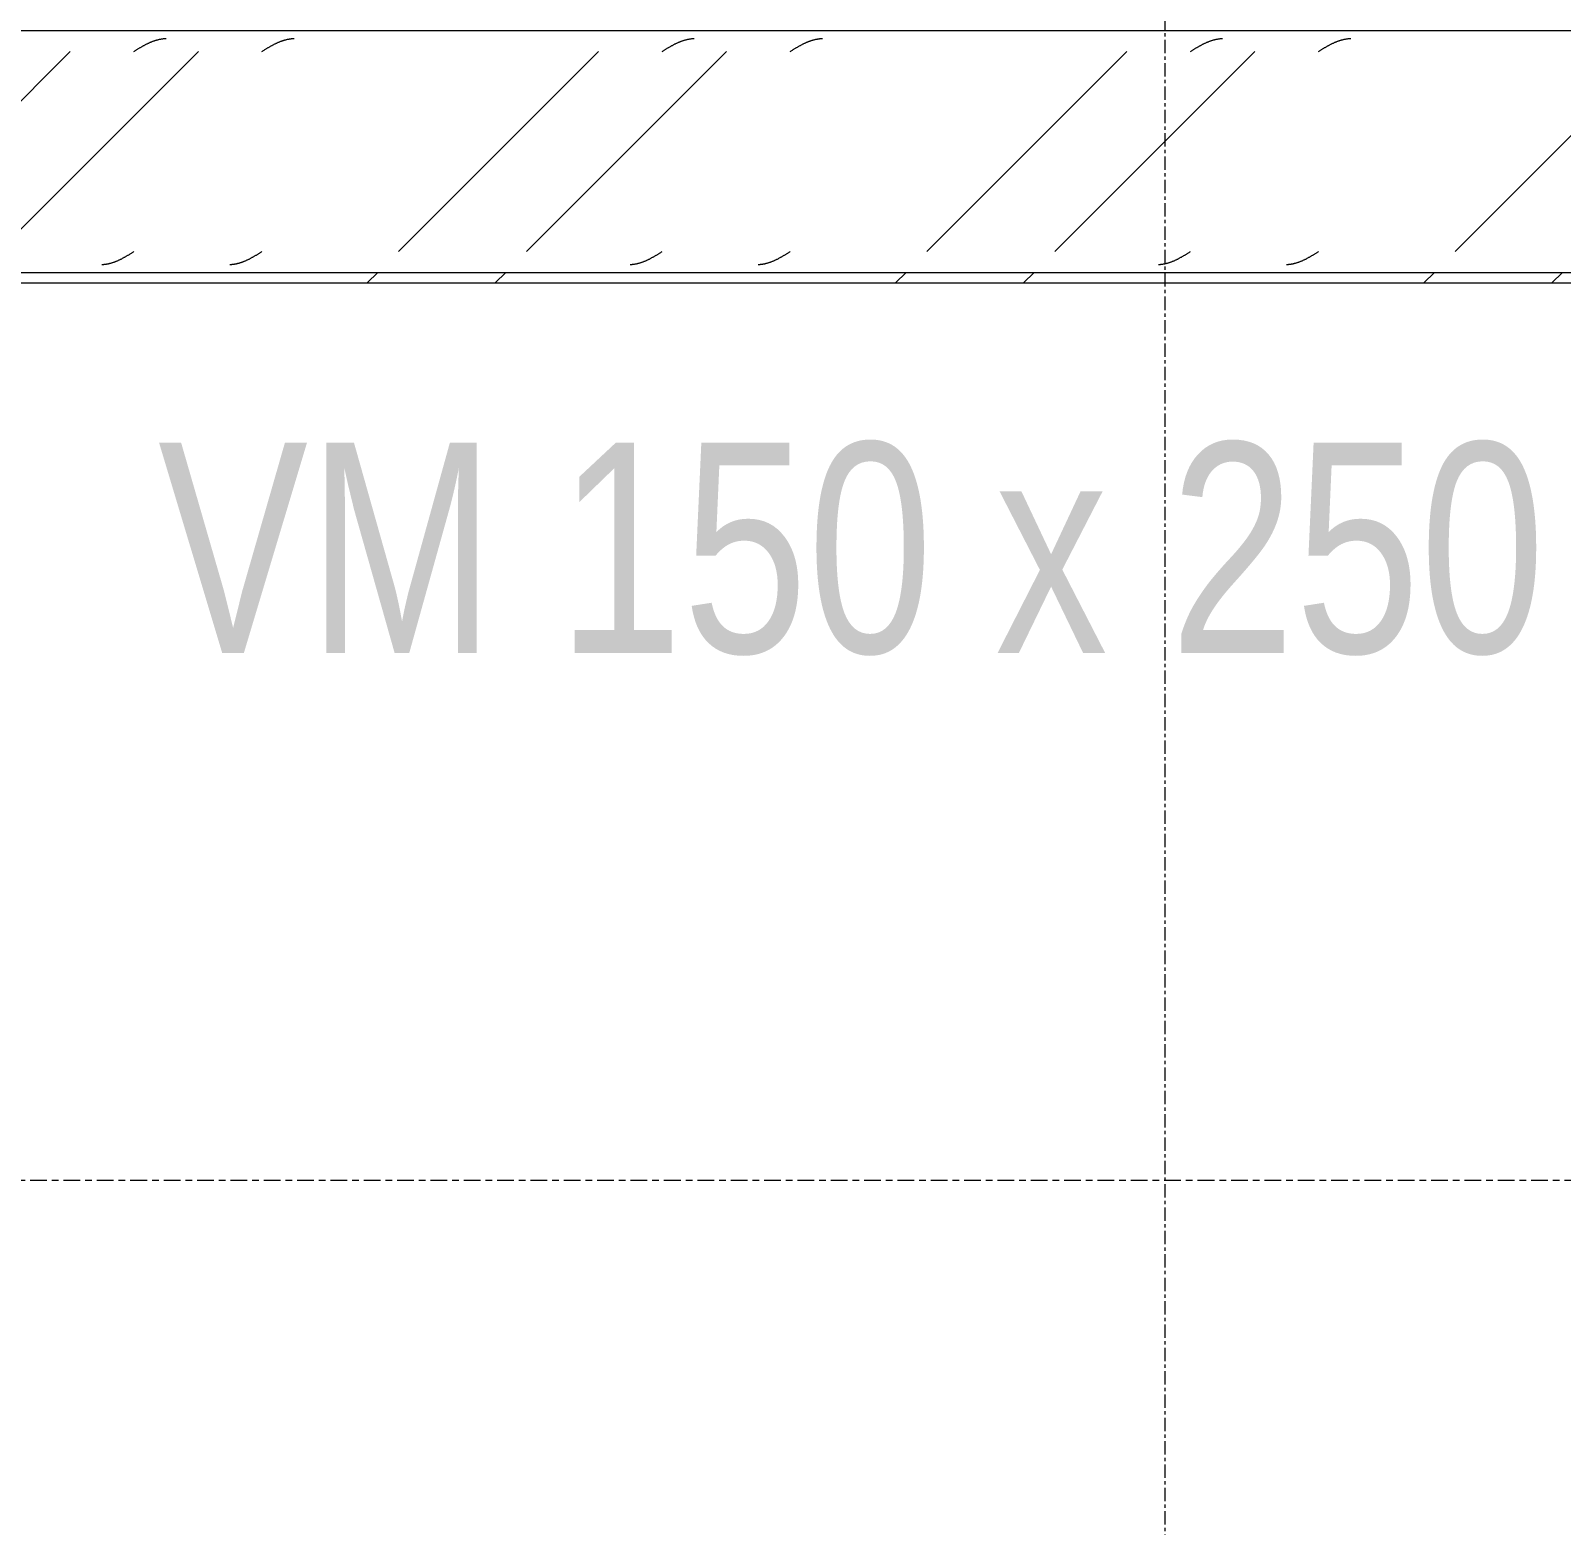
# Model space of a CAD drawing. Header units: centimetres. Extents: x -6111 to 13767, y -285 to 1600.
# Drawn here: x -5186.5 to -5040.8, y 812.3 to 954.5 of the extents above; entities that cross this region are included whole.
import ezdxf

# ---------------------------------------------------------------- set-up
doc = ezdxf.new("R2010")
doc.units = ezdxf.units.CM
doc.linetypes.add('Centre', pattern=[3.175, 0.635, -0.475, 1.59, -0.475])
doc.linetypes.add('Grid Line', pattern=[2.2225, 1.27, -0.3175, 0.3175, -0.3175])
for name, color, linetype, lineweight in [('A-FLOR-LEVL', 7, 'Continuous', 9), ('S-BEAM', 7, 'Continuous', 9), ('S-BEAM-IDEN', 7, 'Continuous', 18), ('S-GRID', 7, 'Continuous', 9)]:
    doc.layers.add(name, color=color, linetype=linetype, lineweight=lineweight)
doc.styles.add('Century Gothic_2', font='GOTHIC.TTF', dxfattribs={"width": 0.8, "height": 20})
pattern_1 = [(45, (0, 0), (-25.14472, 25.14472), []), (45, (0, 38.1), (-25.14472, 25.14472), [])]

# ---------------------------------------------------------------- blocks, each defined once
blk = doc.blocks.new('FP_38-Elevación Eje 1')
at = {"layer": 'S-BEAM', "color": 9, "true_color": 0xc0c0c0}
for p, q in [((-5176.03, 952.96), (-5175.98, 952.99)), ((-5175.98, 952.99), (-5175.93, 953.02)), ((-5175.93, 953.02), (-5175.88, 953.05)), ((-5175.88, 953.05), (-5175.83, 953.08)), ((-5175.83, 953.08), (-5175.78, 953.1)), ((-5175.78, 953.1), (-5175.73, 953.13)), ((-5175.73, 953.13), (-5175.69, 953.16)), ((-5175.69, 953.16), (-5175.64, 953.18)), ((-5175.64, 953.18), (-5175.59, 953.21)), ((-5175.59, 953.21), (-5175.54, 953.23)), ((-5175.54, 953.23), (-5175.49, 953.26)), ((-5175.49, 953.26), (-5175.44, 953.28)), ((-5175.44, 953.28), (-5175.39, 953.31)), ((-5175.39, 953.31), (-5175.35, 953.33)), ((-5175.35, 953.33), (-5175.3, 953.35)), ((-5175.3, 953.35), (-5175.25, 953.38)), ((-5175.25, 953.38), (-5175.2, 953.4)), ((-5175.2, 953.4), (-5175.15, 953.42)), ((-5175.15, 953.42), (-5175.1, 953.44)), ((-5175.1, 953.44), (-5175.05, 953.46)), ((-5175.05, 953.46), (-5175.01, 953.48)), ((-5175.01, 953.48), (-5174.96, 953.5)), ((-5174.96, 953.5), (-5174.91, 953.52)), ((-5174.91, 953.52), (-5174.86, 953.54)), ((-5174.86, 953.54), (-5174.81, 953.55)), ((-5174.81, 953.55), (-5174.76, 953.57)), ((-5174.76, 953.57), (-5174.71, 953.59)), ((-5174.71, 953.59), (-5174.67, 953.6)), ((-5174.67, 953.6), (-5174.62, 953.62)), ((-5174.62, 953.62), (-5174.57, 953.63)), ((-5174.57, 953.63), (-5174.52, 953.65)), ((-5174.52, 953.65), (-5174.47, 953.66)), ((-5174.47, 953.66), (-5174.42, 953.67)), ((-5174.42, 953.67), (-5174.37, 953.69)), ((-5174.37, 953.69), (-5174.33, 953.7)), ((-5174.33, 953.7), (-5174.28, 953.71)), ((-5174.28, 953.71), (-5174.23, 953.72)), ((-5174.23, 953.72), (-5174.18, 953.73)), ((-5174.18, 953.73), (-5174.13, 953.73)), ((-5174.13, 953.73), (-5174.08, 953.74)), ((-5174.08, 953.74), (-5174.03, 953.75)), ((-5174.03, 953.75), (-5173.99, 953.76)), ((-5173.99, 953.76), (-5173.94, 953.76)), ((-5173.94, 953.76), (-5173.89, 953.77)), ((-5173.89, 953.77), (-5173.84, 953.77)), ((-5173.84, 953.77), (-5173.79, 953.77)), ((-5173.79, 953.77), (-5173.74, 953.78)), ((-5173.74, 953.78), (-5173.69, 953.78)), ((-5173.69, 953.78), (-5173.65, 953.78)), ((-5163.84, 952.96), (-5163.79, 952.99)), ((-5163.79, 952.99), (-5163.74, 953.02)), ((-5163.74, 953.02), (-5163.69, 953.05)), ((-5163.69, 953.05), (-5163.64, 953.08)), ((-5163.64, 953.08), (-5163.59, 953.1)), ((-5163.59, 953.1), (-5163.55, 953.13)), ((-5163.55, 953.13), (-5163.5, 953.16)), ((-5163.5, 953.16), (-5163.45, 953.18)), ((-5163.45, 953.18), (-5163.4, 953.21)), ((-5163.4, 953.21), (-5163.35, 953.23)), ((-5163.35, 953.23), (-5163.3, 953.26)), ((-5163.3, 953.26), (-5163.25, 953.28)), ((-5163.25, 953.28), (-5163.21, 953.31)), ((-5163.21, 953.31), (-5163.16, 953.33)), ((-5163.16, 953.33), (-5163.11, 953.35)), ((-5163.11, 953.35), (-5163.06, 953.38)), ((-5163.06, 953.38), (-5163.01, 953.4)), ((-5163.01, 953.4), (-5162.96, 953.42)), ((-5162.96, 953.42), (-5162.91, 953.44)), ((-5162.91, 953.44), (-5162.86, 953.46)), ((-5162.86, 953.46), (-5162.82, 953.48)), ((-5162.82, 953.48), (-5162.77, 953.5)), ((-5162.77, 953.5), (-5162.72, 953.52)), ((-5162.72, 953.52), (-5162.67, 953.54)), ((-5162.67, 953.54), (-5162.62, 953.55)), ((-5162.62, 953.55), (-5162.57, 953.57)), ((-5162.57, 953.57), (-5162.52, 953.59)), ((-5162.52, 953.59), (-5162.48, 953.6)), ((-5162.48, 953.6), (-5162.43, 953.62)), ((-5162.43, 953.62), (-5162.38, 953.63)), ((-5162.38, 953.63), (-5162.33, 953.65)), ((-5162.33, 953.65), (-5162.28, 953.66)), ((-5162.28, 953.66), (-5162.23, 953.67)), ((-5162.23, 953.67), (-5162.18, 953.69)), ((-5162.18, 953.69), (-5162.14, 953.7)), ((-5162.14, 953.7), (-5162.09, 953.71)), ((-5162.09, 953.71), (-5162.04, 953.72)), ((-5162.04, 953.72), (-5161.99, 953.73)), ((-5161.99, 953.73), (-5161.94, 953.73)), ((-5161.94, 953.73), (-5161.89, 953.74)), ((-5161.89, 953.74), (-5161.84, 953.75)), ((-5161.84, 953.75), (-5161.8, 953.76)), ((-5161.8, 953.76), (-5161.75, 953.76)), ((-5161.75, 953.76), (-5161.7, 953.77)), ((-5161.7, 953.77), (-5161.65, 953.77)), ((-5161.65, 953.77), (-5161.6, 953.77)), ((-5161.6, 953.77), (-5161.55, 953.78)), ((-5161.55, 953.78), (-5161.5, 953.78)), ((-5161.5, 953.78), (-5161.46, 953.78)), ((-5125.74, 952.96), (-5125.69, 952.99)), ((-5125.69, 952.99), (-5125.64, 953.02)), ((-5125.64, 953.02), (-5125.59, 953.05)), ((-5125.59, 953.05), (-5125.54, 953.08)), ((-5125.54, 953.08), (-5125.49, 953.1)), ((-5125.49, 953.1), (-5125.45, 953.13)), ((-5125.45, 953.13), (-5125.4, 953.16)), ((-5125.4, 953.16), (-5125.35, 953.18)), ((-5125.35, 953.18), (-5125.3, 953.21)), ((-5125.3, 953.21), (-5125.25, 953.23)), ((-5125.25, 953.23), (-5125.2, 953.26)), ((-5125.2, 953.26), (-5125.15, 953.28)), ((-5125.15, 953.28), (-5125.11, 953.31)), ((-5125.11, 953.31), (-5125.06, 953.33)), ((-5125.06, 953.33), (-5125.01, 953.35)), ((-5125.01, 953.35), (-5124.96, 953.38)), ((-5124.96, 953.38), (-5124.91, 953.4)), ((-5124.91, 953.4), (-5124.86, 953.42)), ((-5124.86, 953.42), (-5124.81, 953.44)), ((-5124.81, 953.44), (-5124.76, 953.46)), ((-5124.76, 953.46), (-5124.72, 953.48)), ((-5124.72, 953.48), (-5124.67, 953.5)), ((-5124.67, 953.5), (-5124.62, 953.52)), ((-5124.62, 953.52), (-5124.57, 953.54)), ((-5124.57, 953.54), (-5124.52, 953.55)), ((-5124.52, 953.55), (-5124.47, 953.57)), ((-5124.47, 953.57), (-5124.42, 953.59)), ((-5124.42, 953.59), (-5124.38, 953.6)), ((-5124.38, 953.6), (-5124.33, 953.62)), ((-5124.33, 953.62), (-5124.28, 953.63)), ((-5124.28, 953.63), (-5124.23, 953.65)), ((-5124.23, 953.65), (-5124.18, 953.66)), ((-5124.18, 953.66), (-5124.13, 953.67)), ((-5124.13, 953.67), (-5124.08, 953.69)), ((-5124.08, 953.69), (-5124.04, 953.7)), ((-5124.04, 953.7), (-5123.99, 953.71)), ((-5123.99, 953.71), (-5123.94, 953.72)), ((-5123.94, 953.72), (-5123.89, 953.73)), ((-5123.89, 953.73), (-5123.84, 953.73)), ((-5123.84, 953.73), (-5123.79, 953.74)), ((-5123.79, 953.74), (-5123.74, 953.75)), ((-5123.74, 953.75), (-5123.7, 953.76)), ((-5123.7, 953.76), (-5123.65, 953.76)), ((-5123.65, 953.76), (-5123.6, 953.77)), ((-5123.6, 953.77), (-5123.55, 953.77)), ((-5123.55, 953.77), (-5123.5, 953.77)), ((-5123.5, 953.77), (-5123.45, 953.78)), ((-5123.45, 953.78), (-5123.4, 953.78)), ((-5123.4, 953.78), (-5123.36, 953.78)), ((-5113.55, 952.96), (-5113.5, 952.99)), ((-5113.5, 952.99), (-5113.45, 953.02)), ((-5113.45, 953.02), (-5113.4, 953.05)), ((-5113.4, 953.05), (-5113.35, 953.08)), ((-5113.35, 953.08), (-5113.3, 953.1)), ((-5113.3, 953.1), (-5113.26, 953.13)), ((-5113.26, 953.13), (-5113.21, 953.16)), ((-5113.21, 953.16), (-5113.16, 953.18)), ((-5113.16, 953.18), (-5113.11, 953.21)), ((-5113.11, 953.21), (-5113.06, 953.23)), ((-5113.06, 953.23), (-5113.01, 953.26)), ((-5113.01, 953.26), (-5112.96, 953.28)), ((-5112.96, 953.28), (-5112.92, 953.31)), ((-5112.92, 953.31), (-5112.87, 953.33)), ((-5112.87, 953.33), (-5112.82, 953.35)), ((-5112.82, 953.35), (-5112.77, 953.38)), ((-5112.77, 953.38), (-5112.72, 953.4)), ((-5112.72, 953.4), (-5112.67, 953.42)), ((-5112.67, 953.42), (-5112.62, 953.44)), ((-5112.62, 953.44), (-5112.58, 953.46)), ((-5112.58, 953.46), (-5112.53, 953.48)), ((-5112.53, 953.48), (-5112.48, 953.5)), ((-5112.48, 953.5), (-5112.43, 953.52)), ((-5112.43, 953.52), (-5112.38, 953.54)), ((-5112.38, 953.54), (-5112.33, 953.55)), ((-5112.33, 953.55), (-5112.28, 953.57)), ((-5112.28, 953.57), (-5112.24, 953.59)), ((-5112.24, 953.59), (-5112.19, 953.6)), ((-5112.19, 953.6), (-5112.14, 953.62)), ((-5112.14, 953.62), (-5112.09, 953.63)), ((-5112.09, 953.63), (-5112.04, 953.65)), ((-5112.04, 953.65), (-5111.99, 953.66)), ((-5111.99, 953.66), (-5111.94, 953.67)), ((-5111.94, 953.67), (-5111.9, 953.69)), ((-5111.9, 953.69), (-5111.85, 953.7)), ((-5111.85, 953.7), (-5111.8, 953.71)), ((-5111.8, 953.71), (-5111.75, 953.72)), ((-5111.75, 953.72), (-5111.7, 953.73)), ((-5111.7, 953.73), (-5111.65, 953.73)), ((-5111.65, 953.73), (-5111.6, 953.74)), ((-5111.6, 953.74), (-5111.56, 953.75)), ((-5111.56, 953.75), (-5111.51, 953.76)), ((-5111.51, 953.76), (-5111.46, 953.76)), ((-5111.46, 953.76), (-5111.41, 953.77)), ((-5111.41, 953.77), (-5111.36, 953.77)), ((-5111.36, 953.77), (-5111.31, 953.77)), ((-5111.31, 953.77), (-5111.26, 953.78)), ((-5111.26, 953.78), (-5111.21, 953.78)), ((-5111.21, 953.78), (-5111.17, 953.78)), ((-5075.45, 952.96), (-5075.4, 952.99)), ((-5075.4, 952.99), (-5075.35, 953.02)), ((-5075.35, 953.02), (-5075.3, 953.05)), ((-5075.3, 953.05), (-5075.25, 953.08)), ((-5075.25, 953.08), (-5075.2, 953.1)), ((-5075.2, 953.1), (-5075.16, 953.13)), ((-5075.16, 953.13), (-5075.11, 953.16)), ((-5075.11, 953.16), (-5075.06, 953.18)), ((-5075.06, 953.18), (-5075.01, 953.21)), ((-5075.01, 953.21), (-5074.96, 953.23)), ((-5074.96, 953.23), (-5074.91, 953.26)), ((-5074.91, 953.26), (-5074.86, 953.28)), ((-5074.86, 953.28), (-5074.82, 953.31)), ((-5074.82, 953.31), (-5074.77, 953.33)), ((-5074.77, 953.33), (-5074.72, 953.35)), ((-5074.72, 953.35), (-5074.67, 953.38)), ((-5074.67, 953.38), (-5074.62, 953.4)), ((-5074.62, 953.4), (-5074.57, 953.42)), ((-5074.57, 953.42), (-5074.52, 953.44)), ((-5074.52, 953.44), (-5074.48, 953.46)), ((-5074.48, 953.46), (-5074.43, 953.48)), ((-5074.43, 953.48), (-5074.38, 953.5)), ((-5074.38, 953.5), (-5074.33, 953.52)), ((-5074.33, 953.52), (-5074.28, 953.54)), ((-5074.28, 953.54), (-5074.23, 953.55)), ((-5074.23, 953.55), (-5074.18, 953.57)), ((-5074.18, 953.57), (-5074.14, 953.59)), ((-5074.14, 953.59), (-5074.09, 953.6)), ((-5074.09, 953.6), (-5074.04, 953.62)), ((-5074.04, 953.62), (-5073.99, 953.63)), ((-5073.99, 953.63), (-5073.94, 953.65)), ((-5073.94, 953.65), (-5073.89, 953.66)), ((-5073.89, 953.66), (-5073.84, 953.67)), ((-5073.84, 953.67), (-5073.8, 953.69)), ((-5073.8, 953.69), (-5073.75, 953.7)), ((-5073.75, 953.7), (-5073.7, 953.71)), ((-5073.7, 953.71), (-5073.65, 953.72)), ((-5073.65, 953.72), (-5073.6, 953.73)), ((-5073.6, 953.73), (-5073.55, 953.73)), ((-5073.55, 953.73), (-5073.5, 953.74)), ((-5073.5, 953.74), (-5073.46, 953.75)), ((-5073.46, 953.75), (-5073.41, 953.76)), ((-5073.41, 953.76), (-5073.36, 953.76)), ((-5073.36, 953.76), (-5073.31, 953.77)), ((-5073.31, 953.77), (-5073.26, 953.77)), ((-5073.26, 953.77), (-5073.21, 953.77)), ((-5073.21, 953.77), (-5073.16, 953.78)), ((-5073.16, 953.78), (-5073.11, 953.78)), ((-5073.11, 953.78), (-5073.07, 953.78)), ((-5063.26, 952.96), (-5063.21, 952.99)), ((-5063.21, 952.99), (-5063.16, 953.02)), ((-5063.16, 953.02), (-5063.11, 953.05)), ((-5063.11, 953.05), (-5063.06, 953.08)), ((-5063.06, 953.08), (-5063.02, 953.1)), ((-5063.02, 953.1), (-5062.97, 953.13)), ((-5062.97, 953.13), (-5062.92, 953.16)), ((-5062.92, 953.16), (-5062.87, 953.18)), ((-5062.87, 953.18), (-5062.82, 953.21)), ((-5062.82, 953.21), (-5062.77, 953.23)), ((-5062.77, 953.23), (-5062.72, 953.26)), ((-5062.72, 953.26), (-5062.67, 953.28)), ((-5062.67, 953.28), (-5062.63, 953.31)), ((-5062.63, 953.31), (-5062.58, 953.33)), ((-5062.58, 953.33), (-5062.53, 953.35)), ((-5062.53, 953.35), (-5062.48, 953.38)), ((-5062.48, 953.38), (-5062.43, 953.4)), ((-5062.43, 953.4), (-5062.38, 953.42)), ((-5062.38, 953.42), (-5062.33, 953.44)), ((-5062.33, 953.44), (-5062.29, 953.46)), ((-5062.29, 953.46), (-5062.24, 953.48)), ((-5062.24, 953.48), (-5062.19, 953.5)), ((-5062.19, 953.5), (-5062.14, 953.52)), ((-5062.14, 953.52), (-5062.09, 953.54)), ((-5062.09, 953.54), (-5062.04, 953.55)), ((-5062.04, 953.55), (-5061.99, 953.57)), ((-5061.99, 953.57), (-5061.95, 953.59)), ((-5061.95, 953.59), (-5061.9, 953.6)), ((-5061.9, 953.6), (-5061.85, 953.62)), ((-5061.85, 953.62), (-5061.8, 953.63)), ((-5061.8, 953.63), (-5061.75, 953.65)), ((-5061.75, 953.65), (-5061.7, 953.66)), ((-5061.7, 953.66), (-5061.65, 953.67)), ((-5061.65, 953.67), (-5061.61, 953.69)), ((-5061.61, 953.69), (-5061.56, 953.7)), ((-5061.56, 953.7), (-5061.51, 953.71)), ((-5061.51, 953.71), (-5061.46, 953.72)), ((-5061.46, 953.72), (-5061.41, 953.73)), ((-5061.41, 953.73), (-5061.36, 953.73)), ((-5061.36, 953.73), (-5061.31, 953.74)), ((-5061.31, 953.74), (-5061.27, 953.75)), ((-5061.27, 953.75), (-5061.22, 953.76)), ((-5061.22, 953.76), (-5061.17, 953.76)), ((-5061.17, 953.76), (-5061.12, 953.77)), ((-5061.12, 953.77), (-5061.07, 953.77)), ((-5061.07, 953.77), (-5061.02, 953.77)), ((-5061.02, 953.77), (-5060.97, 953.78)), ((-5060.97, 953.78), (-5060.93, 953.78)), ((-5060.93, 953.78), (-5060.88, 953.78)), ((-5176.71, 952.55), (-5176.66, 952.58)), ((-5176.66, 952.58), (-5176.61, 952.61)), ((-5176.61, 952.61), (-5176.56, 952.64)), ((-5176.56, 952.64), (-5176.51, 952.67)), ((-5176.51, 952.67), (-5176.46, 952.7)), ((-5176.46, 952.7), (-5176.42, 952.73)), ((-5176.42, 952.73), (-5176.37, 952.76)), ((-5176.37, 952.76), (-5176.32, 952.79)), ((-5176.32, 952.79), (-5176.27, 952.82)), ((-5176.27, 952.82), (-5176.22, 952.85)), ((-5176.22, 952.85), (-5176.17, 952.88)), ((-5176.17, 952.88), (-5176.12, 952.91)), ((-5176.12, 952.91), (-5176.07, 952.94)), ((-5176.07, 952.94), (-5176.03, 952.96)), ((-5164.52, 952.55), (-5164.47, 952.58)), ((-5164.47, 952.58), (-5164.42, 952.61)), ((-5164.42, 952.61), (-5164.37, 952.64)), ((-5164.37, 952.64), (-5164.32, 952.67)), ((-5164.32, 952.67), (-5164.27, 952.7)), ((-5164.27, 952.7), (-5164.23, 952.73)), ((-5164.23, 952.73), (-5164.18, 952.76)), ((-5164.18, 952.76), (-5164.13, 952.79)), ((-5164.13, 952.79), (-5164.08, 952.82)), ((-5164.08, 952.82), (-5164.03, 952.85)), ((-5164.03, 952.85), (-5163.98, 952.88)), ((-5163.98, 952.88), (-5163.93, 952.91)), ((-5163.93, 952.91), (-5163.89, 952.94)), ((-5163.89, 952.94), (-5163.84, 952.96)), ((-5126.42, 952.55), (-5126.37, 952.58)), ((-5126.37, 952.58), (-5126.32, 952.61)), ((-5126.32, 952.61), (-5126.27, 952.64)), ((-5126.27, 952.64), (-5126.22, 952.67)), ((-5126.22, 952.67), (-5126.17, 952.7)), ((-5126.17, 952.7), (-5126.13, 952.73)), ((-5126.13, 952.73), (-5126.08, 952.76)), ((-5126.08, 952.76), (-5126.03, 952.79)), ((-5126.03, 952.79), (-5125.98, 952.82)), ((-5125.98, 952.82), (-5125.93, 952.85)), ((-5125.93, 952.85), (-5125.88, 952.88)), ((-5125.88, 952.88), (-5125.83, 952.91)), ((-5125.83, 952.91), (-5125.79, 952.94)), ((-5125.79, 952.94), (-5125.74, 952.96)), ((-5114.23, 952.55), (-5114.18, 952.58)), ((-5114.18, 952.58), (-5114.13, 952.61)), ((-5114.13, 952.61), (-5114.08, 952.64)), ((-5114.08, 952.64), (-5114.03, 952.67)), ((-5114.03, 952.67), (-5113.98, 952.7)), ((-5113.98, 952.7), (-5113.94, 952.73)), ((-5113.94, 952.73), (-5113.89, 952.76)), ((-5113.89, 952.76), (-5113.84, 952.79)), ((-5113.84, 952.79), (-5113.79, 952.82)), ((-5113.79, 952.82), (-5113.74, 952.85)), ((-5113.74, 952.85), (-5113.69, 952.88)), ((-5113.69, 952.88), (-5113.64, 952.91)), ((-5113.64, 952.91), (-5113.6, 952.94)), ((-5113.6, 952.94), (-5113.55, 952.96)), ((-5076.13, 952.55), (-5076.08, 952.58)), ((-5076.08, 952.58), (-5076.03, 952.61)), ((-5076.03, 952.61), (-5075.98, 952.64)), ((-5075.98, 952.64), (-5075.93, 952.67)), ((-5075.93, 952.67), (-5075.88, 952.7)), ((-5075.88, 952.7), (-5075.84, 952.73)), ((-5075.84, 952.73), (-5075.79, 952.76)), ((-5075.79, 952.76), (-5075.74, 952.79)), ((-5075.74, 952.79), (-5075.69, 952.82)), ((-5075.69, 952.82), (-5075.64, 952.85)), ((-5075.64, 952.85), (-5075.59, 952.88)), ((-5075.59, 952.88), (-5075.54, 952.91)), ((-5075.54, 952.91), (-5075.5, 952.94)), ((-5075.5, 952.94), (-5075.45, 952.96)), ((-5063.94, 952.55), (-5063.89, 952.58)), ((-5063.89, 952.58), (-5063.84, 952.61)), ((-5063.84, 952.61), (-5063.79, 952.64)), ((-5063.79, 952.64), (-5063.74, 952.67)), ((-5063.74, 952.67), (-5063.7, 952.7)), ((-5063.7, 952.7), (-5063.65, 952.73)), ((-5063.65, 952.73), (-5063.6, 952.76)), ((-5063.6, 952.76), (-5063.55, 952.79)), ((-5063.55, 952.79), (-5063.5, 952.82)), ((-5063.5, 952.82), (-5063.45, 952.85)), ((-5063.45, 952.85), (-5063.4, 952.88)), ((-5063.4, 952.88), (-5063.36, 952.91)), ((-5063.36, 952.91), (-5063.31, 952.94)), ((-5063.31, 952.94), (-5063.26, 952.96))]:
    blk.add_line(p, q, dxfattribs=at)
blk = doc.blocks.new('FP_39-Elevación Eje 1')
at = {"layer": 'S-BEAM', "color": 9, "true_color": 0xc0c0c0}
for p, q in [((-5178.46, 932.56), (-5178.41, 932.58)), ((-5178.41, 932.58), (-5178.36, 932.6)), ((-5178.36, 932.6), (-5178.31, 932.62)), ((-5178.31, 932.62), (-5178.26, 932.64)), ((-5178.26, 932.64), (-5178.21, 932.66)), ((-5178.21, 932.66), (-5178.16, 932.69)), ((-5178.16, 932.69), (-5178.12, 932.71)), ((-5178.12, 932.71), (-5178.07, 932.73)), ((-5178.07, 932.73), (-5178.02, 932.75)), ((-5178.02, 932.75), (-5177.97, 932.78)), ((-5177.97, 932.78), (-5177.92, 932.8)), ((-5177.92, 932.8), (-5177.87, 932.83)), ((-5177.87, 932.83), (-5177.82, 932.85)), ((-5177.82, 932.85), (-5177.78, 932.88)), ((-5177.78, 932.88), (-5177.73, 932.9)), ((-5177.73, 932.9), (-5177.68, 932.93)), ((-5177.68, 932.93), (-5177.63, 932.96)), ((-5177.63, 932.96), (-5177.58, 932.99)), ((-5177.58, 932.99), (-5177.53, 933.01)), ((-5177.53, 933.01), (-5177.48, 933.04)), ((-5177.48, 933.04), (-5177.44, 933.07)), ((-5177.44, 933.07), (-5177.39, 933.1)), ((-5177.39, 933.1), (-5177.34, 933.13)), ((-5177.34, 933.13), (-5177.29, 933.15)), ((-5177.29, 933.15), (-5177.24, 933.18)), ((-5177.24, 933.18), (-5177.19, 933.21)), ((-5177.19, 933.21), (-5177.14, 933.24)), ((-5177.14, 933.24), (-5177.1, 933.27)), ((-5177.1, 933.27), (-5177.05, 933.3)), ((-5177.05, 933.3), (-5177, 933.33)), ((-5177, 933.33), (-5176.95, 933.36)), ((-5176.95, 933.36), (-5176.9, 933.39)), ((-5176.9, 933.39), (-5176.85, 933.42)), ((-5176.85, 933.42), (-5176.8, 933.45)), ((-5176.8, 933.45), (-5176.76, 933.48)), ((-5176.76, 933.48), (-5176.71, 933.51)), ((-5166.27, 932.56), (-5166.22, 932.58)), ((-5166.22, 932.58), (-5166.17, 932.6)), ((-5166.17, 932.6), (-5166.12, 932.62)), ((-5166.12, 932.62), (-5166.07, 932.64)), ((-5166.07, 932.64), (-5166.02, 932.66)), ((-5166.02, 932.66), (-5165.98, 932.69)), ((-5165.98, 932.69), (-5165.93, 932.71)), ((-5165.93, 932.71), (-5165.88, 932.73)), ((-5165.88, 932.73), (-5165.83, 932.75)), ((-5165.83, 932.75), (-5165.78, 932.78)), ((-5165.78, 932.78), (-5165.73, 932.8)), ((-5165.73, 932.8), (-5165.68, 932.83)), ((-5165.68, 932.83), (-5165.64, 932.85)), ((-5165.64, 932.85), (-5165.59, 932.88)), ((-5165.59, 932.88), (-5165.54, 932.9)), ((-5165.54, 932.9), (-5165.49, 932.93)), ((-5165.49, 932.93), (-5165.44, 932.96)), ((-5165.44, 932.96), (-5165.39, 932.99)), ((-5165.39, 932.99), (-5165.34, 933.01)), ((-5165.34, 933.01), (-5165.29, 933.04)), ((-5165.29, 933.04), (-5165.25, 933.07)), ((-5165.25, 933.07), (-5165.2, 933.1)), ((-5165.2, 933.1), (-5165.15, 933.13)), ((-5165.15, 933.13), (-5165.1, 933.15)), ((-5165.1, 933.15), (-5165.05, 933.18)), ((-5165.05, 933.18), (-5165, 933.21)), ((-5165, 933.21), (-5164.95, 933.24)), ((-5164.95, 933.24), (-5164.91, 933.27)), ((-5164.91, 933.27), (-5164.86, 933.3)), ((-5164.86, 933.3), (-5164.81, 933.33)), ((-5164.81, 933.33), (-5164.76, 933.36)), ((-5164.76, 933.36), (-5164.71, 933.39)), ((-5164.71, 933.39), (-5164.66, 933.42)), ((-5164.66, 933.42), (-5164.61, 933.45)), ((-5164.61, 933.45), (-5164.57, 933.48)), ((-5164.57, 933.48), (-5164.52, 933.51)), ((-5128.17, 932.56), (-5128.12, 932.58)), ((-5128.12, 932.58), (-5128.07, 932.6)), ((-5128.07, 932.6), (-5128.02, 932.62)), ((-5128.02, 932.62), (-5127.97, 932.64)), ((-5127.97, 932.64), (-5127.92, 932.66)), ((-5127.92, 932.66), (-5127.88, 932.69)), ((-5127.88, 932.69), (-5127.83, 932.71)), ((-5127.83, 932.71), (-5127.78, 932.73)), ((-5127.78, 932.73), (-5127.73, 932.75)), ((-5127.73, 932.75), (-5127.68, 932.78)), ((-5127.68, 932.78), (-5127.63, 932.8)), ((-5127.63, 932.8), (-5127.58, 932.83)), ((-5127.58, 932.83), (-5127.54, 932.85)), ((-5127.54, 932.85), (-5127.49, 932.88)), ((-5127.49, 932.88), (-5127.44, 932.9)), ((-5127.44, 932.9), (-5127.39, 932.93)), ((-5127.39, 932.93), (-5127.34, 932.96)), ((-5127.34, 932.96), (-5127.29, 932.99)), ((-5127.29, 932.99), (-5127.24, 933.01)), ((-5127.24, 933.01), (-5127.19, 933.04)), ((-5127.19, 933.04), (-5127.15, 933.07)), ((-5127.15, 933.07), (-5127.1, 933.1)), ((-5127.1, 933.1), (-5127.05, 933.13)), ((-5127.05, 933.13), (-5127, 933.15)), ((-5127, 933.15), (-5126.95, 933.18)), ((-5126.95, 933.18), (-5126.9, 933.21)), ((-5126.9, 933.21), (-5126.85, 933.24)), ((-5126.85, 933.24), (-5126.81, 933.27)), ((-5126.81, 933.27), (-5126.76, 933.3)), ((-5126.76, 933.3), (-5126.71, 933.33)), ((-5126.71, 933.33), (-5126.66, 933.36)), ((-5126.66, 933.36), (-5126.61, 933.39)), ((-5126.61, 933.39), (-5126.56, 933.42)), ((-5126.56, 933.42), (-5126.51, 933.45)), ((-5126.51, 933.45), (-5126.47, 933.48)), ((-5126.47, 933.48), (-5126.42, 933.51)), ((-5115.98, 932.56), (-5115.93, 932.58)), ((-5115.93, 932.58), (-5115.88, 932.6)), ((-5115.88, 932.6), (-5115.83, 932.62)), ((-5115.83, 932.62), (-5115.78, 932.64)), ((-5115.78, 932.64), (-5115.73, 932.66)), ((-5115.73, 932.66), (-5115.69, 932.69)), ((-5115.69, 932.69), (-5115.64, 932.71)), ((-5115.64, 932.71), (-5115.59, 932.73)), ((-5115.59, 932.73), (-5115.54, 932.75)), ((-5115.54, 932.75), (-5115.49, 932.78)), ((-5115.49, 932.78), (-5115.44, 932.8)), ((-5115.44, 932.8), (-5115.39, 932.83)), ((-5115.39, 932.83), (-5115.35, 932.85)), ((-5115.35, 932.85), (-5115.3, 932.88)), ((-5115.3, 932.88), (-5115.25, 932.9)), ((-5115.25, 932.9), (-5115.2, 932.93)), ((-5115.2, 932.93), (-5115.15, 932.96)), ((-5115.15, 932.96), (-5115.1, 932.99)), ((-5115.1, 932.99), (-5115.05, 933.01)), ((-5115.05, 933.01), (-5115.01, 933.04)), ((-5115.01, 933.04), (-5114.96, 933.07)), ((-5114.96, 933.07), (-5114.91, 933.1)), ((-5114.91, 933.1), (-5114.86, 933.13)), ((-5114.86, 933.13), (-5114.81, 933.15)), ((-5114.81, 933.15), (-5114.76, 933.18)), ((-5114.76, 933.18), (-5114.71, 933.21)), ((-5114.71, 933.21), (-5114.67, 933.24)), ((-5114.67, 933.24), (-5114.62, 933.27)), ((-5114.62, 933.27), (-5114.57, 933.3)), ((-5114.57, 933.3), (-5114.52, 933.33)), ((-5114.52, 933.33), (-5114.47, 933.36)), ((-5114.47, 933.36), (-5114.42, 933.39)), ((-5114.42, 933.39), (-5114.37, 933.42)), ((-5114.37, 933.42), (-5114.33, 933.45)), ((-5114.33, 933.45), (-5114.28, 933.48)), ((-5114.28, 933.48), (-5114.23, 933.51)), ((-5077.88, 932.56), (-5077.83, 932.58)), ((-5077.83, 932.58), (-5077.78, 932.6)), ((-5077.78, 932.6), (-5077.73, 932.62)), ((-5077.73, 932.62), (-5077.68, 932.64)), ((-5077.68, 932.64), (-5077.63, 932.66)), ((-5077.63, 932.66), (-5077.59, 932.69)), ((-5077.59, 932.69), (-5077.54, 932.71)), ((-5077.54, 932.71), (-5077.49, 932.73)), ((-5077.49, 932.73), (-5077.44, 932.75)), ((-5077.44, 932.75), (-5077.39, 932.78)), ((-5077.39, 932.78), (-5077.34, 932.8)), ((-5077.34, 932.8), (-5077.29, 932.83)), ((-5077.29, 932.83), (-5077.25, 932.85)), ((-5077.25, 932.85), (-5077.2, 932.88)), ((-5077.2, 932.88), (-5077.15, 932.9)), ((-5077.15, 932.9), (-5077.1, 932.93)), ((-5077.1, 932.93), (-5077.05, 932.96)), ((-5077.05, 932.96), (-5077, 932.99)), ((-5077, 932.99), (-5076.95, 933.01)), ((-5076.95, 933.01), (-5076.91, 933.04)), ((-5076.91, 933.04), (-5076.86, 933.07)), ((-5076.86, 933.07), (-5076.81, 933.1)), ((-5076.81, 933.1), (-5076.76, 933.13)), ((-5076.76, 933.13), (-5076.71, 933.15)), ((-5076.71, 933.15), (-5076.66, 933.18)), ((-5076.66, 933.18), (-5076.61, 933.21)), ((-5076.61, 933.21), (-5076.57, 933.24)), ((-5076.57, 933.24), (-5076.52, 933.27)), ((-5076.52, 933.27), (-5076.47, 933.3)), ((-5076.47, 933.3), (-5076.42, 933.33)), ((-5076.42, 933.33), (-5076.37, 933.36)), ((-5076.37, 933.36), (-5076.32, 933.39)), ((-5076.32, 933.39), (-5076.27, 933.42)), ((-5076.27, 933.42), (-5076.23, 933.45)), ((-5076.23, 933.45), (-5076.18, 933.48)), ((-5076.18, 933.48), (-5076.13, 933.51)), ((-5065.69, 932.56), (-5065.64, 932.58)), ((-5065.64, 932.58), (-5065.59, 932.6)), ((-5065.59, 932.6), (-5065.54, 932.62)), ((-5065.54, 932.62), (-5065.49, 932.64)), ((-5065.49, 932.64), (-5065.45, 932.66)), ((-5065.45, 932.66), (-5065.4, 932.69)), ((-5065.4, 932.69), (-5065.35, 932.71)), ((-5065.35, 932.71), (-5065.3, 932.73)), ((-5065.3, 932.73), (-5065.25, 932.75)), ((-5065.25, 932.75), (-5065.2, 932.78)), ((-5065.2, 932.78), (-5065.15, 932.8)), ((-5065.15, 932.8), (-5065.1, 932.83)), ((-5065.1, 932.83), (-5065.06, 932.85)), ((-5065.06, 932.85), (-5065.01, 932.88)), ((-5065.01, 932.88), (-5064.96, 932.9)), ((-5064.96, 932.9), (-5064.91, 932.93)), ((-5064.91, 932.93), (-5064.86, 932.96)), ((-5064.86, 932.96), (-5064.81, 932.99)), ((-5064.81, 932.99), (-5064.76, 933.01)), ((-5064.76, 933.01), (-5064.72, 933.04)), ((-5064.72, 933.04), (-5064.67, 933.07)), ((-5064.67, 933.07), (-5064.62, 933.1)), ((-5064.62, 933.1), (-5064.57, 933.13)), ((-5064.57, 933.13), (-5064.52, 933.15)), ((-5064.52, 933.15), (-5064.47, 933.18)), ((-5064.47, 933.18), (-5064.42, 933.21)), ((-5064.42, 933.21), (-5064.38, 933.24)), ((-5064.38, 933.24), (-5064.33, 933.27)), ((-5064.33, 933.27), (-5064.28, 933.3)), ((-5064.28, 933.3), (-5064.23, 933.33)), ((-5064.23, 933.33), (-5064.18, 933.36)), ((-5064.18, 933.36), (-5064.13, 933.39)), ((-5064.13, 933.39), (-5064.08, 933.42)), ((-5064.08, 933.42), (-5064.04, 933.45)), ((-5064.04, 933.45), (-5063.99, 933.48)), ((-5063.99, 933.48), (-5063.94, 933.51)), ((-5179.77, 932.28), (-5179.72, 932.28)), ((-5179.72, 932.28), (-5179.67, 932.29)), ((-5179.67, 932.29), (-5179.62, 932.29)), ((-5179.62, 932.29), (-5179.57, 932.29)), ((-5179.57, 932.29), (-5179.53, 932.3)), ((-5179.53, 932.3), (-5179.48, 932.3)), ((-5179.48, 932.3), (-5179.43, 932.31)), ((-5179.43, 932.31), (-5179.38, 932.31)), ((-5179.38, 932.31), (-5179.33, 932.32)), ((-5179.33, 932.32), (-5179.28, 932.33)), ((-5179.28, 932.33), (-5179.23, 932.33)), ((-5179.23, 932.33), (-5179.19, 932.34)), ((-5179.19, 932.34), (-5179.14, 932.35)), ((-5179.14, 932.35), (-5179.09, 932.36)), ((-5179.09, 932.36), (-5179.04, 932.38)), ((-5179.04, 932.38), (-5178.99, 932.39)), ((-5178.99, 932.39), (-5178.94, 932.4)), ((-5178.94, 932.4), (-5178.89, 932.41)), ((-5178.89, 932.41), (-5178.85, 932.43)), ((-5178.85, 932.43), (-5178.8, 932.44)), ((-5178.8, 932.44), (-5178.75, 932.46)), ((-5178.75, 932.46), (-5178.7, 932.47)), ((-5178.7, 932.47), (-5178.65, 932.49)), ((-5178.65, 932.49), (-5178.6, 932.51)), ((-5178.6, 932.51), (-5178.55, 932.52)), ((-5178.55, 932.52), (-5178.5, 932.54)), ((-5178.5, 932.54), (-5178.46, 932.56)), ((-5167.58, 932.28), (-5167.53, 932.28)), ((-5167.53, 932.28), (-5167.48, 932.29)), ((-5167.48, 932.29), (-5167.43, 932.29)), ((-5167.43, 932.29), (-5167.38, 932.29)), ((-5167.38, 932.29), (-5167.34, 932.3)), ((-5167.34, 932.3), (-5167.29, 932.3)), ((-5167.29, 932.3), (-5167.24, 932.31)), ((-5167.24, 932.31), (-5167.19, 932.31)), ((-5167.19, 932.31), (-5167.14, 932.32)), ((-5167.14, 932.32), (-5167.09, 932.33)), ((-5167.09, 932.33), (-5167.04, 932.33)), ((-5167.04, 932.33), (-5167, 932.34)), ((-5167, 932.34), (-5166.95, 932.35)), ((-5166.95, 932.35), (-5166.9, 932.36)), ((-5166.9, 932.36), (-5166.85, 932.38)), ((-5166.85, 932.38), (-5166.8, 932.39)), ((-5166.8, 932.39), (-5166.75, 932.4)), ((-5166.75, 932.4), (-5166.7, 932.41)), ((-5166.7, 932.41), (-5166.66, 932.43)), ((-5166.66, 932.43), (-5166.61, 932.44)), ((-5166.61, 932.44), (-5166.56, 932.46)), ((-5166.56, 932.46), (-5166.51, 932.47)), ((-5166.51, 932.47), (-5166.46, 932.49)), ((-5166.46, 932.49), (-5166.41, 932.51)), ((-5166.41, 932.51), (-5166.36, 932.52)), ((-5166.36, 932.52), (-5166.32, 932.54)), ((-5166.32, 932.54), (-5166.27, 932.56)), ((-5129.48, 932.28), (-5129.43, 932.28)), ((-5129.43, 932.28), (-5129.38, 932.29)), ((-5129.38, 932.29), (-5129.33, 932.29)), ((-5129.33, 932.29), (-5129.28, 932.29)), ((-5129.28, 932.29), (-5129.24, 932.3)), ((-5129.24, 932.3), (-5129.19, 932.3)), ((-5129.19, 932.3), (-5129.14, 932.31)), ((-5129.14, 932.31), (-5129.09, 932.31)), ((-5129.09, 932.31), (-5129.04, 932.32)), ((-5129.04, 932.32), (-5128.99, 932.33)), ((-5128.99, 932.33), (-5128.94, 932.33)), ((-5128.94, 932.33), (-5128.9, 932.34)), ((-5128.9, 932.34), (-5128.85, 932.35)), ((-5128.85, 932.35), (-5128.8, 932.36)), ((-5128.8, 932.36), (-5128.75, 932.38)), ((-5128.75, 932.38), (-5128.7, 932.39)), ((-5128.7, 932.39), (-5128.65, 932.4)), ((-5128.65, 932.4), (-5128.6, 932.41)), ((-5128.6, 932.41), (-5128.56, 932.43)), ((-5128.56, 932.43), (-5128.51, 932.44)), ((-5128.51, 932.44), (-5128.46, 932.46)), ((-5128.46, 932.46), (-5128.41, 932.47)), ((-5128.41, 932.47), (-5128.36, 932.49)), ((-5128.36, 932.49), (-5128.31, 932.51)), ((-5128.31, 932.51), (-5128.26, 932.52)), ((-5128.26, 932.52), (-5128.22, 932.54)), ((-5128.22, 932.54), (-5128.17, 932.56)), ((-5117.29, 932.28), (-5117.24, 932.28)), ((-5117.24, 932.28), (-5117.19, 932.29)), ((-5117.19, 932.29), (-5117.14, 932.29)), ((-5117.14, 932.29), (-5117.1, 932.29)), ((-5117.1, 932.29), (-5117.05, 932.3)), ((-5117.05, 932.3), (-5117, 932.3)), ((-5117, 932.3), (-5116.95, 932.31)), ((-5116.95, 932.31), (-5116.9, 932.31)), ((-5116.9, 932.31), (-5116.85, 932.32)), ((-5116.85, 932.32), (-5116.8, 932.33)), ((-5116.8, 932.33), (-5116.75, 932.33)), ((-5116.75, 932.33), (-5116.71, 932.34)), ((-5116.71, 932.34), (-5116.66, 932.35)), ((-5116.66, 932.35), (-5116.61, 932.36)), ((-5116.61, 932.36), (-5116.56, 932.38)), ((-5116.56, 932.38), (-5116.51, 932.39)), ((-5116.51, 932.39), (-5116.46, 932.4)), ((-5116.46, 932.4), (-5116.41, 932.41)), ((-5116.41, 932.41), (-5116.37, 932.43)), ((-5116.37, 932.43), (-5116.32, 932.44)), ((-5116.32, 932.44), (-5116.27, 932.46)), ((-5116.27, 932.46), (-5116.22, 932.47)), ((-5116.22, 932.47), (-5116.17, 932.49)), ((-5116.17, 932.49), (-5116.12, 932.51)), ((-5116.12, 932.51), (-5116.07, 932.52)), ((-5116.07, 932.52), (-5116.03, 932.54)), ((-5116.03, 932.54), (-5115.98, 932.56)), ((-5079.19, 932.28), (-5079.14, 932.28)), ((-5079.14, 932.28), (-5079.09, 932.29)), ((-5079.09, 932.29), (-5079.04, 932.29)), ((-5079.04, 932.29), (-5079, 932.29)), ((-5079, 932.29), (-5078.95, 932.3)), ((-5078.95, 932.3), (-5078.9, 932.3)), ((-5078.9, 932.3), (-5078.85, 932.31)), ((-5078.85, 932.31), (-5078.8, 932.31)), ((-5078.8, 932.31), (-5078.75, 932.32)), ((-5078.75, 932.32), (-5078.7, 932.33)), ((-5078.7, 932.33), (-5078.65, 932.33)), ((-5078.65, 932.33), (-5078.61, 932.34)), ((-5078.61, 932.34), (-5078.56, 932.35)), ((-5078.56, 932.35), (-5078.51, 932.36)), ((-5078.51, 932.36), (-5078.46, 932.38)), ((-5078.46, 932.38), (-5078.41, 932.39)), ((-5078.41, 932.39), (-5078.36, 932.4)), ((-5078.36, 932.4), (-5078.31, 932.41)), ((-5078.31, 932.41), (-5078.27, 932.43)), ((-5078.27, 932.43), (-5078.22, 932.44)), ((-5078.22, 932.44), (-5078.17, 932.46)), ((-5078.17, 932.46), (-5078.12, 932.47)), ((-5078.12, 932.47), (-5078.07, 932.49)), ((-5078.07, 932.49), (-5078.02, 932.51)), ((-5078.02, 932.51), (-5077.97, 932.52)), ((-5077.97, 932.52), (-5077.93, 932.54)), ((-5077.93, 932.54), (-5077.88, 932.56)), ((-5067, 932.28), (-5066.95, 932.28)), ((-5066.95, 932.28), (-5066.9, 932.29)), ((-5066.9, 932.29), (-5066.85, 932.29)), ((-5066.85, 932.29), (-5066.81, 932.29)), ((-5066.81, 932.29), (-5066.76, 932.3)), ((-5066.76, 932.3), (-5066.71, 932.3)), ((-5066.71, 932.3), (-5066.66, 932.31)), ((-5066.66, 932.31), (-5066.61, 932.31)), ((-5066.61, 932.31), (-5066.56, 932.32)), ((-5066.56, 932.32), (-5066.51, 932.33)), ((-5066.51, 932.33), (-5066.47, 932.33)), ((-5066.47, 932.33), (-5066.42, 932.34)), ((-5066.42, 932.34), (-5066.37, 932.35)), ((-5066.37, 932.35), (-5066.32, 932.36)), ((-5066.32, 932.36), (-5066.27, 932.38)), ((-5066.27, 932.38), (-5066.22, 932.39)), ((-5066.22, 932.39), (-5066.17, 932.4)), ((-5066.17, 932.4), (-5066.13, 932.41)), ((-5066.13, 932.41), (-5066.08, 932.43)), ((-5066.08, 932.43), (-5066.03, 932.44)), ((-5066.03, 932.44), (-5065.98, 932.46)), ((-5065.98, 932.46), (-5065.93, 932.47)), ((-5065.93, 932.47), (-5065.88, 932.49)), ((-5065.88, 932.49), (-5065.83, 932.51)), ((-5065.83, 932.51), (-5065.79, 932.52)), ((-5065.79, 932.52), (-5065.74, 932.54)), ((-5065.74, 932.54), (-5065.69, 932.56))]:
    blk.add_line(p, q, dxfattribs=at)
blk = doc.blocks.new('M_W Shapes - 150 x 250-V37-Elevación Eje 1')
at = {"layer": 'S-BEAM', "true_color": 0xc0c0c0}
h = blk.add_hatch(dxfattribs=at)
h.set_pattern_fill('FP_3', color=9, style=0, pattern_type=2)
h.set_pattern_definition(pattern_1)
h.paths.add_polyline_path([(-5133.84, 933.51), (-4778.08, 933.51), (-4778.08, 952.55), (-5426.34, 952.55), (-5426.34, 933.51), (-5194.03, 933.51)])
h = blk.add_hatch(dxfattribs=at)
h.set_pattern_fill('FP_3', color=9, style=0, pattern_type=2)
h.set_pattern_definition(pattern_1)
h.paths.add_polyline_path([(-4778.08, 930.53), (-4778.08, 931.53), (-5426.34, 931.53), (-5426.34, 930.53), (-4802.8, 930.53)])
at = {"layer": 'S-BEAM'}
for p, q in [((-5426.34, 954.53), (-4778.08, 954.53)), ((-5426.34, 931.53), (-4778.08, 931.53)), ((-5426.34, 930.53), (-4778.08, 930.53))]:
    blk.add_line(p, q, dxfattribs=at)
for name in ['FP_38-Elevación Eje 1', 'FP_39-Elevación Eje 1']:
    blk.add_blockref(name, (0, 0), dxfattribs=at)

msp = doc.modelspace()

# ---------------------------------------------------------------- linework, layer by layer
at = {"layer": 'A-FLOR-LEVL', "color": 253, "linetype": 'Centre', "true_color": 0xaaaaaa}
msp.add_line((-4396.473, 845.103), (-5871.196, 845.103), dxfattribs=at)
at = {"layer": 'S-GRID', "color": 253, "linetype": 'Grid Line', "true_color": 0xaaaaaa}
msp.add_line((-5078.539, -149.966), (-5078.539, 1424.748), dxfattribs=at)

# ---------------------------------------------------------------- block references
at = {"layer": 'S-BEAM'}
msp.add_blockref('M_W Shapes - 150 x 250-V37-Elevación Eje 1', (0, 0), dxfattribs=at)

# ---------------------------------------------------------------- texts
at = {"layer": 'S-BEAM-IDEN', "lineweight": 9, "insert": (-5174.406, 915.324), "char_height": 20, "width": 173.80585, "attachment_point": 1, "style": 'Century Gothic_2'}
msp.add_mtext('VM 150 x 250', dxfattribs=at)

doc.saveas('drawing.dxf')
